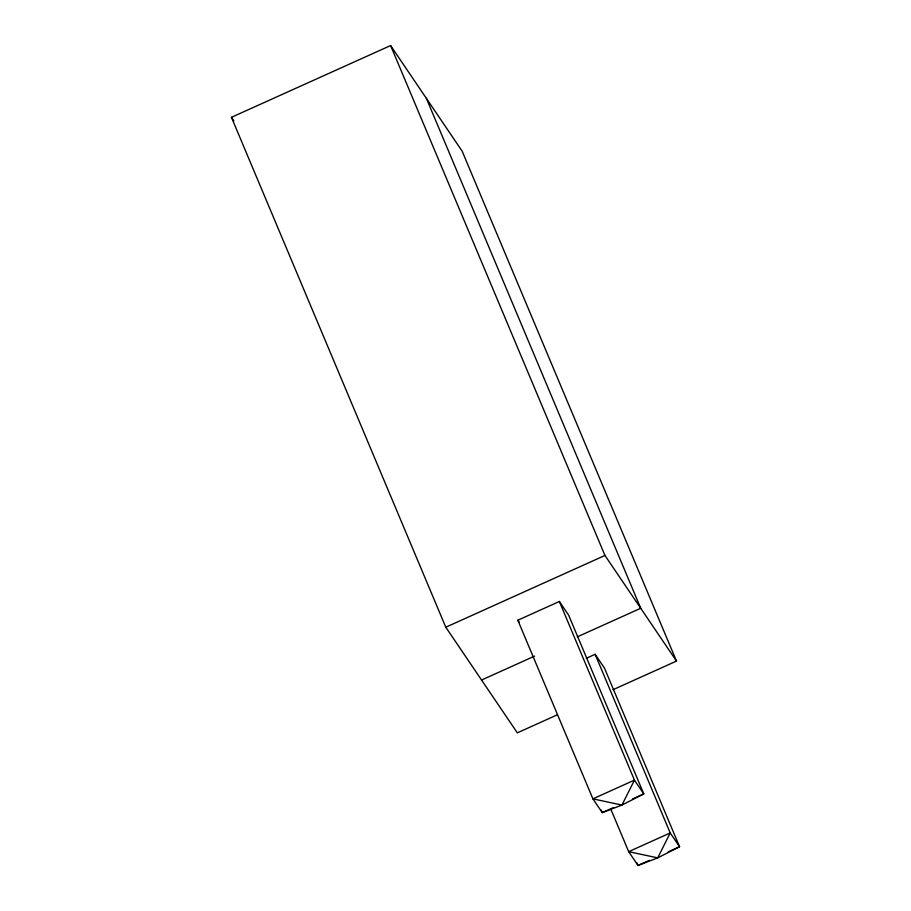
<?xml version="1.0" encoding="UTF-8"?>
<svg xmlns="http://www.w3.org/2000/svg" width="911" height="911" viewBox="0 0 911 911"><rect width="100%" height="100%" fill="white"/><g stroke="black" fill="none" stroke-linecap="round" stroke-linejoin="round"><path stroke-width="1.37" d="M557.441 714.759L517.334 732.843L445.786 627.223L231.44 117.314L390.603 45.55L462.15 151.18L676.497 661.079L613.092 689.673M445.786 627.223L604.95 555.448L676.497 661.079M517.824 620.22L559.354 601.488L568.692 615.267L643.781 793.902L621.94 805.062L602.251 812.635L592.913 798.856L517.824 620.22L519.372 622.509M481.555 680.039L534.609 656.114M577.312 636.857L640.718 608.263L426.382 98.365M586.32 658.277L595.122 654.303L604.46 668.082L679.56 846.718L657.719 857.877L638.019 865.45L628.681 851.671L610.598 808.638M613.581 807.533L602.251 812.635L601.146 810.027M632.45 799.015L643.781 793.902L634.443 780.123L559.354 601.488M649.349 860.337L638.019 865.45L636.926 862.842M668.23 851.831L679.56 846.718L670.223 832.939L595.122 654.303M231.44 117.314L233.831 120.844M390.603 45.55L604.95 555.448M634.443 780.123L621.94 805.062L592.913 798.856L634.443 780.123M670.223 832.939L657.719 857.877L628.681 851.671L670.223 832.939"/></g></svg>
